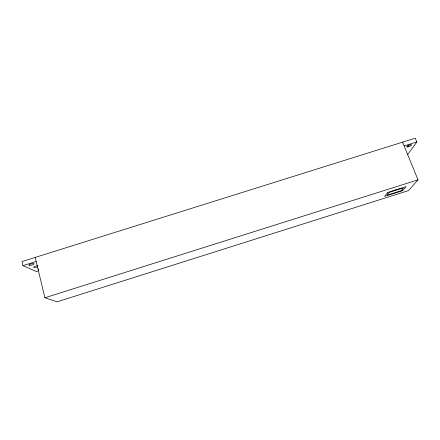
<?xml version="1.0" encoding="UTF-8"?>
<svg xmlns="http://www.w3.org/2000/svg" width="440" height="440" viewBox="0 0 440 440"><rect width="100%" height="100%" fill="white"/><g stroke="black" fill="none" stroke-linecap="round" stroke-linejoin="round"><path stroke-width="0.66" d="M387.728 192.412L406.087 186.577L402.457 190.746L384.62 196.361L387.893 192.324M394.174 190.559L394.873 190.707L395.406 190.168M407.572 154.698L416.829 141.95L415.256 138.171L22 261.564L22.957 265.628L36.245 271.497L38.214 270.875M394.873 190.707L395.626 190.113L395.241 190.591M402.584 142.148L418 179.845L408.546 190.597L57.09 301.829L44.908 297.77L35.2 257.422M402.529 190.713L402.655 190.657M44.908 297.77L418 179.845M22.957 265.628L36.179 261.476M404.135 145.937L416.829 141.95M408.012 145.475L408.524 146.724M37.675 266.827A2.646 0.621 -13.5 0 1 34.227 267.487A2.646 0.621 -13.5 0 1 34.403 266.585A2.646 0.621 -13.5 0 1 37.879 265.771M38.352 269.473A2.585 0.594 -13.6 0 1 38.45 268.983M403.051 188.672L400.939 190.779L387.734 194.986C384.857 195.267 392.26 190.531 392.299 191.373L400.714 188.716L403.051 188.672M29.805 265.337A2.706 0.643 -13.3 0 0 34.1 263.989A2.706 0.643 -13.3 0 0 30.602 264.028A2.706 0.643 -13.3 0 0 29.805 265.337M407.924 146.889A2.646 0.621 -22.4 0 0 411.609 144.887A2.646 0.621 -22.4 0 0 407.918 145.734A2.646 0.621 -22.4 0 0 407.924 146.889"/></g></svg>
